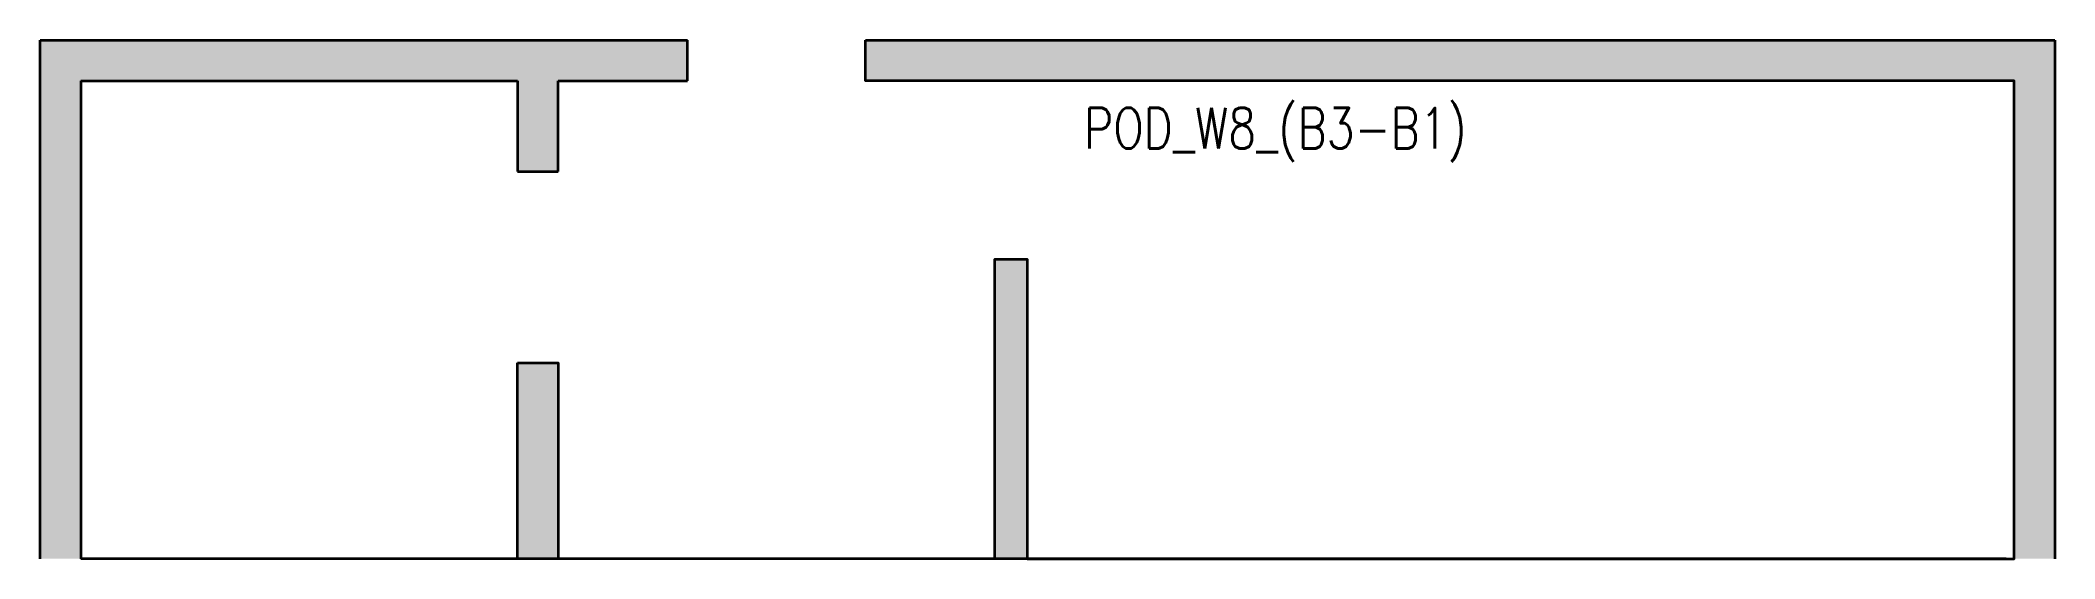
# Model space of a CAD drawing. Header units: millimetres. Extents: x 102200 to 114650, y 400 to 3600.
import ezdxf

# ---------------------------------------------------------------- set-up
doc = ezdxf.new("R2010")
doc.units = ezdxf.units.MM
doc.layers.get('Defpoints').update_dxf_attribs({"color": 151, "lineweight": 9})
doc.layers.add('NDC_S_HATCH COLUMN AND WALL', color=251, linetype='Continuous', lineweight=13)
doc.layers.add('NDC_S_WALL', color=6, linetype='Continuous', lineweight=35)
doc.styles.add('NDC_BAR 2', font='romans.shx', dxfattribs={"width": 0.8})

msp = doc.modelspace()

# ---------------------------------------------------------------- hatches: boundary and pattern name
at = {"layer": 'NDC_S_HATCH COLUMN AND WALL', "ltscale": 200}
h = msp.add_hatch(color=256, dxfattribs=at)
h.dxf.hatch_style = 1
h.paths.add_polyline_path([(114500, 3600), (107300, 3600), (107300, 3350), (114400, 3350), (114400, 400), (114500, 400)])
h.paths.add_polyline_path([(114650, 3600), (114500, 3600), (114500, 400), (114650, 400)])
h.paths.add_polyline_path([(108300, 2250), (108100, 2250), (108100, 400), (108300, 400)], flags=17)
h.paths.add_polyline_path([(106200, 3600), (102200, 3600), (102200, 400), (102450, 400), (102450, 3350), (105150, 3350), (105150, 2790), (105400, 2790), (105400, 3350), (106200, 3350)])
at = {"layer": 'NDC_S_HATCH COLUMN AND WALL'}
h = msp.add_hatch(color=256, dxfattribs=at)
h.dxf.hatch_style = 1
h.paths.add_polyline_path([(105150, 1610), (105400, 1610), (105400, 400), (105150, 400)])

# ---------------------------------------------------------------- linework, layer by layer
at = {"layer": 'NDC_S_WALL', "ltscale": 200}
for p, q in [((102200, 400), (102200, 3600)), ((102200, 3600), (106200, 3600)), ((106200, 3350), (106200, 3600)), ((107300, 3600), (114650, 3600)), ((114650, 3600), (114650, 400)), ((102450, 3350), (102450, 400)), ((102450, 3350), (105150, 3350)), ((105150, 3350), (105150, 2790)), ((105400, 3350), (106200, 3350)), ((105400, 2790), (105400, 3350)), ((105150, 2790), (105400, 2790)), ((114350, 400), (102450, 400))]:
    msp.add_line(p, q, dxfattribs=at)
msp.add_lwpolyline([(108100, 400), (108100, 2250), (108300, 2250), (108300, 400), (114400, 400), (114400, 3350), (107300, 3350), (107300, 3600)], dxfattribs=at)
msp.add_lwpolyline([(105150, 1610), (105400, 1610), (105400, 400), (105150, 400)], close=True, dxfattribs=at)

# ---------------------------------------------------------------- texts
at = {"layer": 'Defpoints', "style": 'NDC_BAR 2', "width": 0.8}
msp.add_text('POD_W8_(B3-B1)', height=250, dxfattribs=at).set_placement((108651, 2933))

doc.saveas('drawing.dxf')
